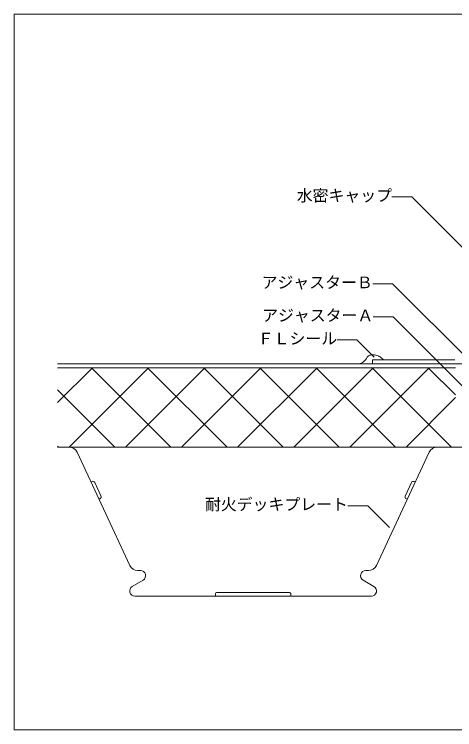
# Model space of a CAD drawing. Units: millimetres, scale not verified. Extents: x -270 to 270, y -189 to 184.
# Drawn here: x -270 to -48.1, y -176 to 184 of the extents above; entities that cross this region are included whole.
import ezdxf
from ezdxf.enums import TextEntityAlignment as Align

# ---------------------------------------------------------------- set-up
doc = ezdxf.new("R2010")
doc.units = ezdxf.units.MM
doc.header["$LTSCALE"] = 2
for name, color, linetype, lineweight in [('1-2_ハッチング', 7, 'Continuous', 9), ('1-3_断熱材', 7, 'Continuous', 9), ('1-4_リベットルーフ', 3, 'Continuous', 9), ('1-7_設備', 7, 'Continuous', 9), ('1-8_下地など', 7, 'Continuous', 9), ('E-0', 7, 'Continuous', 9), ('F-0', 7, 'Continuous', 9)]:
    doc.layers.add(name, color=color, linetype=linetype, lineweight=lineweight)
doc.styles.add('ＭＳ ゴシック', font='')
doc.styles.get('ＭＳ ゴシック').set_extended_font_data('MS Gothic')

msp = doc.modelspace()

# ---------------------------------------------------------------- linework, layer by layer
at = {"layer": '1-2_ハッチング', "color": 3}
msp.add_lwpolyline([(-83.949, 10.193), (-84.168, 10.378), (-84.549, 10.695), (-84.935, 11.005), (-85.329, 11.303), (-85.735, 11.583), (-86.156, 11.843), (-86.408, 11.982), (-86.718, 12.135), (-87.273, 12.363), (-87.848, 12.54), (-88.437, 12.659), (-89.036, 12.713), (-89.637, 12.697), (-89.985, 12.652), (-90.185, 12.614), (-90.525, 12.527), (-90.856, 12.412), (-91.172, 12.268), (-91.469, 12.094), (-91.741, 11.89), (-91.885, 11.758), (-92.009, 11.628), (-92.204, 11.386), (-92.383, 11.13), (-92.553, 10.865), (-92.722, 10.599), (-92.897, 10.338), (-93.003, 10.193), (-93.223, 9.929), (-93.646, 9.517), (-94.115, 9.152), (-94.621, 8.823), (-95.153, 8.519), (-95.7, 8.232), (-96.021, 8.069)], dxfattribs=at)
at = {"layer": '1-3_断熱材'}
for p, q in [((-248.19, 6.179), (-47.642, 6.179)), ((-248.19, -11.402), (-230.608, 6.179)), ((-242.324, -33.821), (-202.324, 6.179)), ((-231.101, 6.179), (-191.101, -33.821)), ((-214.04, -33.821), (-174.04, 6.179)), ((-202.816, 6.179), (-162.816, -33.821)), ((-185.755, -33.821), (-145.755, 6.179)), ((-174.532, 6.179), (-134.532, -33.821)), ((-157.471, -33.821), (-117.471, 6.179)), ((-146.248, 6.179), (-106.248, -33.821)), ((-129.187, -33.821), (-89.187, 6.179)), ((-117.963, 6.179), (-77.963, -33.821)), ((-100.903, -33.821), (-60.903, 6.179)), ((-89.679, 6.179), (-49.679, -33.821)), ((-61.395, 6.179), (-47.642, -7.574)), ((-248.19, -5.016), (-219.385, -33.821)), ((-72.618, -33.821), (-47.642, -8.844)), ((-248.19, -33.3), (-247.669, -33.821)), ((-248.19, -33.821), (-47.642, -33.821))]:
    msp.add_line(p, q, dxfattribs=at)
at = {"layer": '1-4_リベットルーフ'}
for p, q in [((-248.19, 8.179), (-47.642, 8.179)), ((-248.19, 6.179), (-47.642, 6.179))]:
    msp.add_line(p, q, dxfattribs=at)
at = {"layer": '1-7_設備'}
for p, q in [((-89.603, 10.179), (-89.603, 8.179)), ((-48.103, 10.179), (-89.603, 10.179)), ((-89.603, 8.179), (-33.653, 8.179))]:
    msp.add_line(p, q, dxfattribs=at)
at = {"layer": '1-8_下地など'}
for p, q in [((-242.365, -33.781), (-248.19, -33.781)), ((-56.983, -33.821), (-12.057, -33.821)), ((-211.789, -93.341), (-238.377, -36.322)), ((-60.969, -36.359), (-87.558, -93.341)), ((-230.747, -51.059), (-231.395, -51.295)), ((-226.318, -58.399), (-229.5, -51.575)), ((-73.035, -58.435), (-69.852, -51.613)), ((-68.605, -51.096), (-67.956, -51.333)), ((-226.882, -59.761), (-227.365, -59.937)), ((-72.471, -59.798), (-71.988, -59.974)), ((-206.434, -95.882), (-207.801, -95.882)), ((-92.913, -95.882), (-91.545, -95.882)), ((-210.58, -103.941), (-205.114, -100.722)), ((-88.768, -103.941), (-94.233, -100.722)), ((-168.674, -107.881), (-168.674, -108.781)), ((-167.673, -106.881), (-131.673, -106.881)), ((-130.674, -107.881), (-130.674, -108.781)), ((-90.086, -108.781), (-209.26, -108.781))]:
    msp.add_line(p, q, dxfattribs=at)
for centre, radius, start, end in [((-242.365, -38.182), 4.4, 24.99945, 90), ((-56.983, -38.221), 4.4, 90, 154.98576), ((-230.405, -51.998), 1, 25.0069, 109.99638), ((-68.947, -52.036), 1, 70.00018, 154.99098), ((-227.224, -58.822), 1, 290.0011, 24.99782), ((-72.13, -58.858), 1, 154.99098, 249.9989), ((-207.801, -91.481), 4.4, 204.99945, 270), ((-91.545, -91.481), 4.4, 270, 335.00055), ((-206.434, -98.482), 2.6, 300.50069, 90), ((-92.913, -98.482), 2.6, 90, 239.49931), ((-209.26, -106.181), 2.6, 120.50069, 270), ((-90.086, -106.181), 2.6, 270, 59.49931), ((-167.673, -107.881), 1, 90, 180), ((-131.673, -107.881), 1, 0, 90)]:
    msp.add_arc(centre, radius, start, end, dxfattribs=at)
at = {"layer": 'E-0'}
for p, q in [((-69.7, 92.131), (-79.7, 92.131)), ((-27.445, 49.877), (-69.7, 92.131)), ((-79.408, 48.388), (-89.408, 48.388)), ((-37.153, 6.134), (-79.408, 48.388)), ((-79.121, 31.797), (-89.121, 31.797)), ((-38.852, -8.472), (-79.121, 31.797)), ((-97.336, 20.164), (-107.336, 20.164)), ((-88.617, 11.444), (-97.336, 20.164)), ((-91.936, -63.291), (-101.936, -63.291)), ((-80.928, -74.299), (-91.936, -63.291))]:
    msp.add_line(p, q, dxfattribs=at)
at = {"layer": 'F-0'}
msp.add_line((-270, 184), (-270, -176), dxfattribs=at)
msp.add_lwpolyline([(-270, 184), (270, 184), (270, -176), (-270, -176)], dxfattribs=at)

# ---------------------------------------------------------------- texts
at = {"layer": 'E-0', "style": 'ＭＳ ゴシック'}
for s, p in [('水密キャップ', (-127.7, 88.131)), ('アジャスターＢ', (-145.408, 44.388)), ('アジャスターＡ', (-145.121, 27.797)), ('ＦＬシール', (-147.336, 16.164)), ('耐火デッキプレート', (-173.936, -67.291))]:
    msp.add_text(s, height=5.865, dxfattribs=at).set_placement(p, align=Align.BOTTOM_LEFT)

doc.saveas('drawing.dxf')
